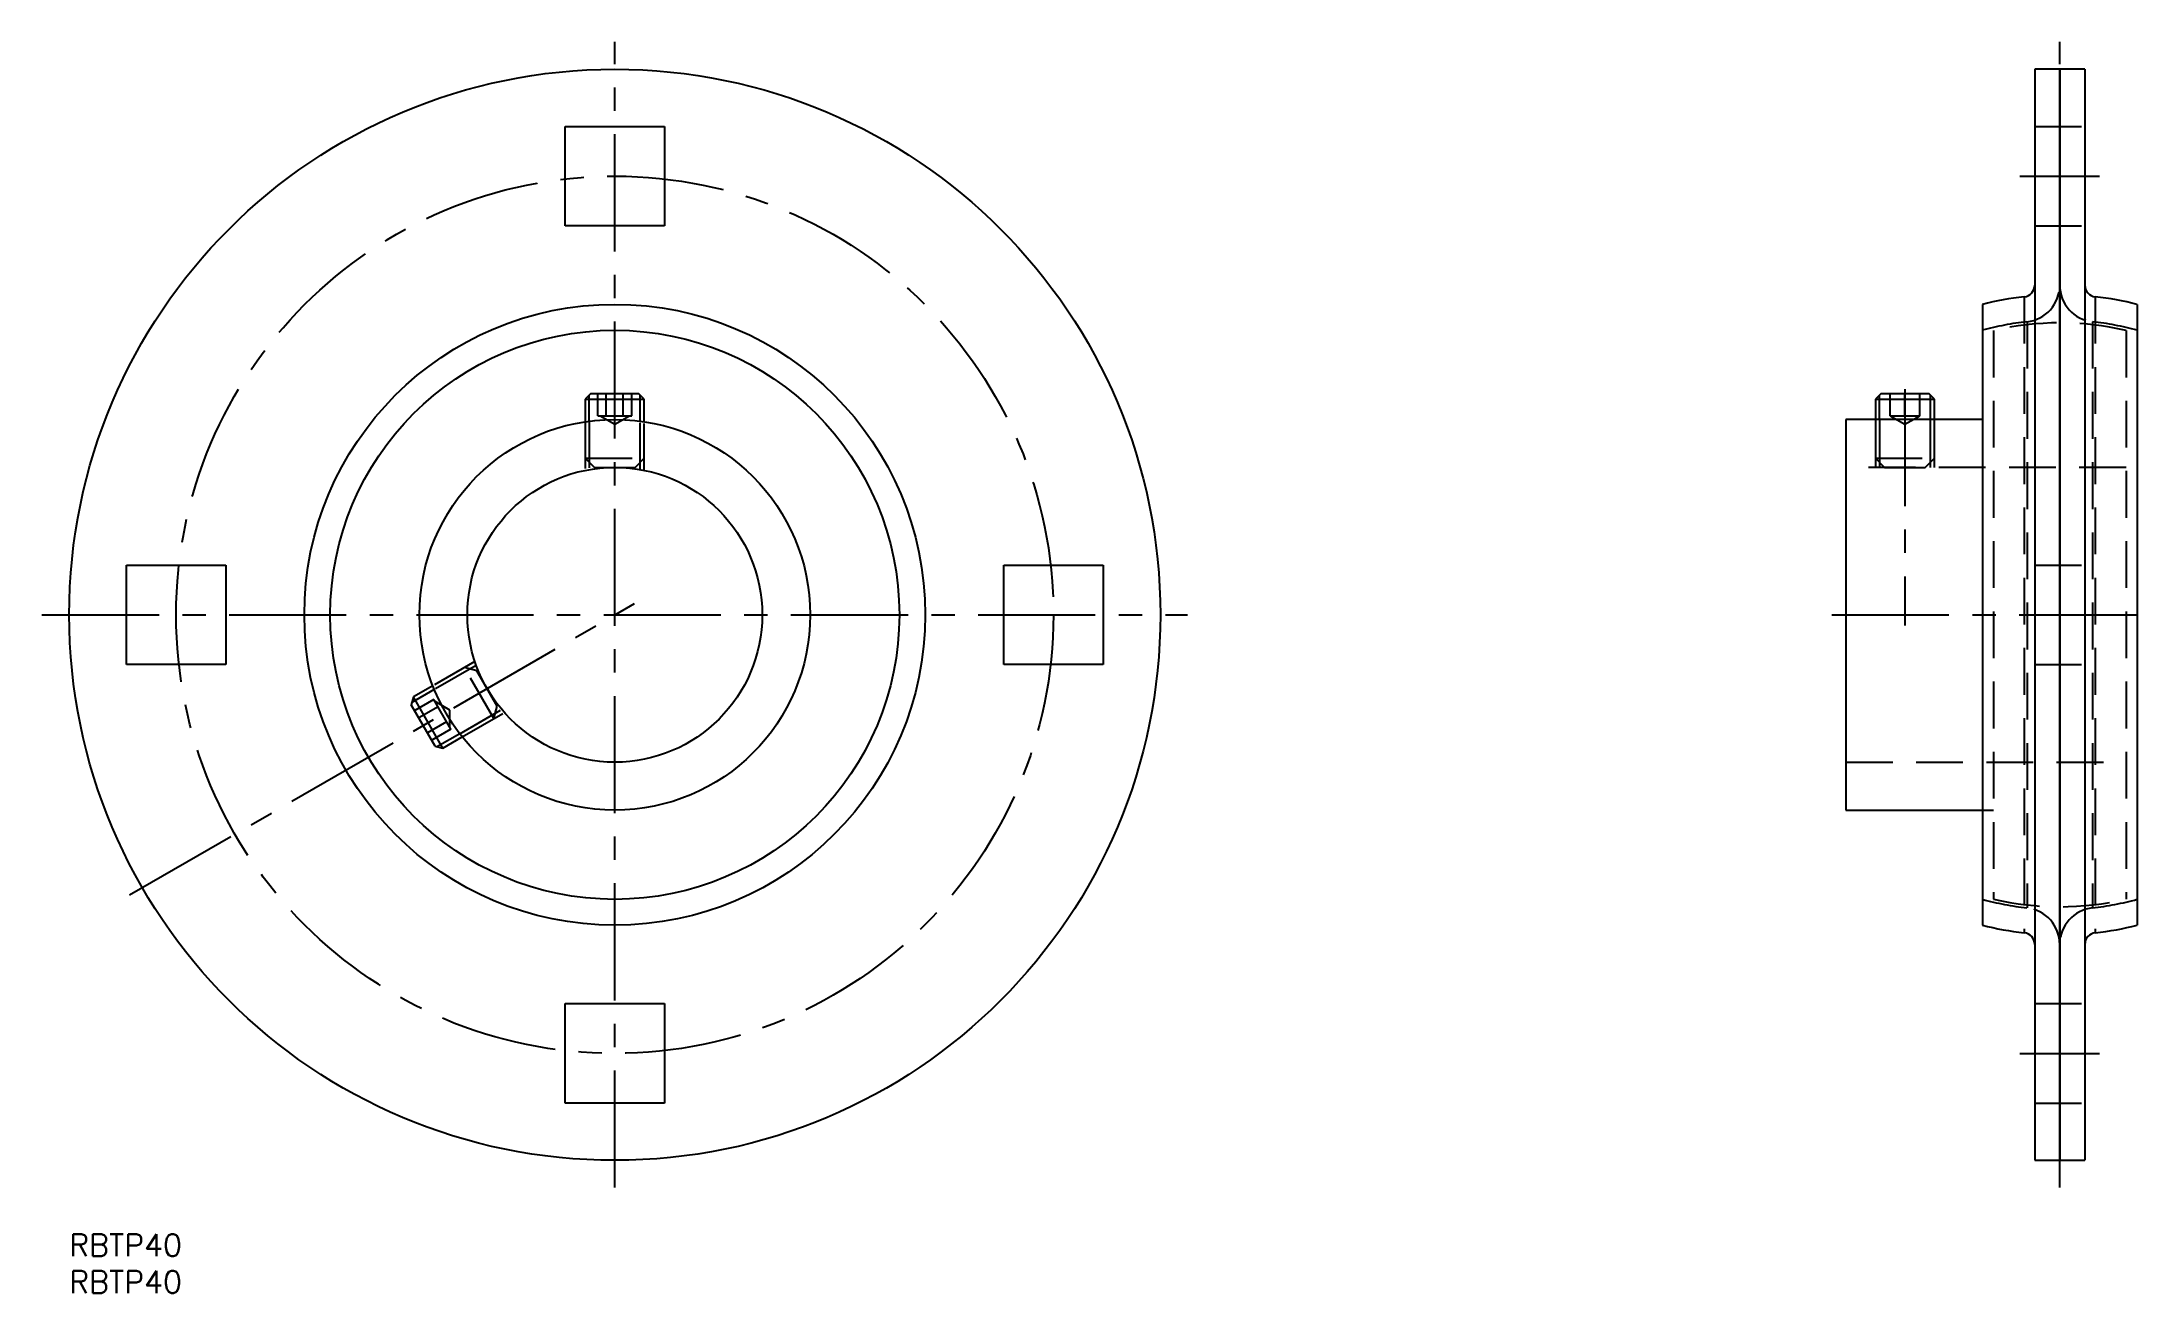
# Model space of a CAD drawing. Extents: x -4 to 281, y -8 to 162.
import ezdxf

# ---------------------------------------------------------------- set-up
doc = ezdxf.new("R2010")
doc.units = 0
doc.header["$LTSCALE"] = 0.5
doc.linetypes.add('CENTER', pattern=[50.8, 31.75, -6.35, 6.35, -6.35])
doc.linetypes.add('DASHED', pattern=[19.05, 12.7, -6.35])
for name, color, linetype in [('MSM_CENTER', 1, 'CENTER'), ('MSM_CONTINUOUS', 7, 'CONTINUOUS'), ('MSM_DASHED', 4, 'DASHED'), ('MSM_NARROW', 5, 'CONTINUOUS'), ('MSM_PART_NUMBER', 7, 'CONTINUOUS')]:
    doc.layers.add(name, color=color, linetype=linetype)
doc.styles.get("Standard").update_dxf_attribs({"font": 'txt.shx', "height": 3, "bigfont": 'bigfont.shx'})

msp = doc.modelspace()

# ---------------------------------------------------------------- linework, layer by layer
at = {"layer": 'MSM_CENTER'}
for p, q in [((74, 6.3), (74, 161.7)), ((270, 6.3), (270, 161.7)), ((264.6, 143.5), (275.4, 143.5)), ((249, 114.61), (249, 82.54)), ((8.18, 46), (76.66, 85.54)), ((-3.7, 84), (151.7, 84)), ((239.1, 84), (281.03, 84)), ((264.6, 24.5), (275.4, 24.5))]:
    msp.add_line(p, q, dxfattribs=at)
msp.add_circle((74, 84), 59.5, dxfattribs=at)
at = {"layer": 'MSM_CONTINUOUS'}
for p, q in [((269.97, 158), (266.6, 158)), ((266.6, 158), (266.6, 10)), ((270, 157.97), (269.97, 158)), ((269.97, 158), (269.97, 10)), ((270.03, 158), (270, 157.97)), ((270, 157.97), (270, 10.03)), ((273.4, 158), (270.03, 158)), ((270.03, 158), (270.03, 10)), ((273.4, 158), (273.4, 10)), ((67.25, 136.75), (67.25, 150.25)), ((67.25, 150.25), (80.75, 150.25)), ((80.75, 150.25), (80.75, 136.75)), ((80.75, 136.75), (67.25, 136.75)), ((259.5, 126.11), (259.5, 41.89)), ((280.5, 126.11), (280.5, 41.89)), ((70.77, 114), (70, 113.23)), ((70.77, 114), (77.23, 114)), ((78, 113.23), (77.23, 114)), ((245.77, 114), (245, 113.23)), ((245.77, 114), (252.23, 114)), ((253, 113.23), (252.23, 114)), ((70, 113.23), (70, 110.2)), ((70, 113.23), (78, 113.23)), ((78, 110.2), (78, 113.23)), ((245, 113.23), (245, 110.5)), ((245, 113.23), (253, 113.23)), ((253, 110.5), (253, 113.23)), ((259.5, 110.5), (241, 110.5)), ((241, 110.5), (241, 57.5)), ((7.75, 77.25), (7.75, 90.75)), ((7.75, 90.75), (21.25, 90.75)), ((21.25, 90.75), (21.25, 77.25)), ((126.75, 77.25), (126.75, 90.75)), ((126.75, 90.75), (140.25, 90.75)), ((140.25, 90.75), (140.25, 77.25)), ((21.25, 77.25), (7.75, 77.25)), ((140.25, 77.25), (126.75, 77.25)), ((49.31, 74.37), (46.68, 72.85)), ((46.68, 72.85), (46.4, 71.8)), ((49.64, 66.2), (46.4, 71.8)), ((50.68, 65.92), (46.68, 72.85)), ((49.64, 66.2), (50.68, 65.92)), ((50.68, 65.92), (53.31, 67.44)), ((241, 57.5), (259.5, 57.5)), ((67.25, 17.75), (67.25, 31.25)), ((67.25, 31.25), (80.75, 31.25)), ((80.75, 31.25), (80.75, 17.75)), ((80.75, 17.75), (67.25, 17.75)), ((266.6, 10), (269.97, 10)), ((269.97, 10), (270, 10.03)), ((270, 10.03), (270.03, 10)), ((270.03, 10), (273.4, 10))]:
    msp.add_line(p, q, dxfattribs=at)
for radius in [74, 42.11, 38.6, 26.5, 20]:
    msp.add_circle((74, 84), radius, dxfattribs=at)
for centre, radius, start, end in [((265, 128.72), 1.6, 276.3794, 0), ((275, 128.72), 1.6, 180, 263.6206), ((270, 84), 43.4, 96.3794, 104.0008), ((270, 84), 43.4, 75.9992, 83.6206), ((270, 84), 43.4, 255.9992, 263.6206), ((265, 39.28), 1.6, 0, 83.6206), ((275, 39.28), 1.6, 96.3794, 180), ((270, 84), 43.4, 276.3794, 284.0008)]:
    msp.add_arc(centre, radius, start, end, dxfattribs=at)
at = {"layer": 'MSM_DASHED'}
for p, q in [((266.6, 150.25), (273.4, 150.25)), ((266.6, 136.75), (273.4, 136.75)), ((265.18, 127.13), (265.18, 40.87)), ((274.82, 127.13), (274.82, 40.87)), ((261, 122.56), (261, 45.44)), ((265.56, 123.75), (265.56, 44.25)), ((274.44, 123.75), (274.44, 44.25)), ((279, 122.56), (279, 45.44)), ((71.69, 111), (71.69, 114)), ((72.85, 111), (72.85, 114)), ((75.15, 111), (75.15, 114)), ((76.31, 111), (76.31, 114)), ((247, 111), (247, 114)), ((249, 111), (249, 114)), ((251, 111), (251, 114)), ((70, 110.2), (70, 103.6)), ((70.54, 110.27), (70.54, 103.7)), ((71.69, 111), (76.31, 111)), ((72, 111), (74, 109.85)), ((74, 109.85), (76, 111)), ((77.46, 103.71), (77.46, 110.27)), ((78, 103.6), (78, 110.2)), ((245, 110.5), (245, 104)), ((245.03, 110.5), (245, 110.5)), ((245.54, 110.5), (245.54, 104)), ((247, 111), (251, 111)), ((247, 111), (249, 109.85)), ((249, 109.85), (251, 111)), ((252.46, 103.99), (252.46, 110.5)), ((253, 110.5), (252.97, 110.5)), ((253, 104), (253, 110.5)), ((70, 105.25), (78, 105.25)), ((70, 105.25), (71.25, 104)), ((71.25, 104), (76.75, 104)), ((76.75, 104), (78, 105.25)), ((279, 104), (241, 104)), ((245, 105.25), (253, 105.25)), ((245, 105.25), (246.25, 104)), ((246.25, 104), (251.75, 104)), ((251.75, 104), (253, 105.25)), ((266.6, 90.75), (273.4, 90.75)), ((55.03, 77.67), (49.31, 74.37)), ((55.2, 77.14), (49.52, 73.86)), ((266.6, 77.25), (273.4, 77.25)), ((57.6, 69.91), (53.6, 76.84)), ((55.3, 76.38), (53.6, 76.84)), ((58.05, 71.62), (55.3, 76.38)), ((49.46, 72.5), (46.86, 71)), ((50.04, 71.5), (47.44, 70)), ((51.77, 68.5), (49.46, 72.5)), ((51.62, 71.08), (49.62, 72.23)), ((57.6, 69.91), (58.05, 71.62)), ((51.19, 69.5), (48.6, 68)), ((51.77, 68.5), (49.17, 67)), ((51.62, 68.77), (51.62, 71.08)), ((52.98, 67.87), (58.67, 71.15)), ((53.31, 67.44), (59.03, 70.74)), ((241, 64), (279, 64)), ((259.5, 57.5), (261, 57.5)), ((266.6, 31.25), (273.4, 31.25)), ((266.6, 17.75), (273.4, 17.75))]:
    msp.add_line(p, q, dxfattribs=at)
for centre, radius, start, end in [((265, 128.72), 5, 276.3794, 0), ((275, 128.72), 5, 180, 263.6206), ((270, 84), 40, 96.3794, 105.2185), ((270, 84), 39.6, 76.8634, 103.1366), ((270, 84), 40, 74.7815, 83.6206), ((270, 84), 40, 254.7815, 263.6206), ((270, 84), 39.6, 256.8634, 283.1366), ((265, 39.28), 5, 0, 83.6206), ((275, 39.28), 5, 96.3794, 180), ((270, 84), 40, 276.3794, 285.2185)]:
    msp.add_arc(centre, radius, start, end, dxfattribs=at)
at = {"layer": 'MSM_NARROW'}
for p, q in [((70.54, 110.27), (70.54, 113.77)), ((77.46, 110.27), (77.46, 113.77)), ((245.54, 110.5), (245.54, 113.77)), ((252.46, 110.5), (252.46, 113.77)), ((49.52, 73.86), (46.49, 72.11)), ((52.98, 67.87), (49.94, 66.12))]:
    msp.add_line(p, q, dxfattribs=at)

# ---------------------------------------------------------------- texts
at = {"layer": 'MSM_PART_NUMBER'}
for p in [(0, -3), (0, -8)]:
    msp.add_text('RBTP40', height=3, dxfattribs=at).set_placement(p)

doc.saveas('drawing.dxf')
